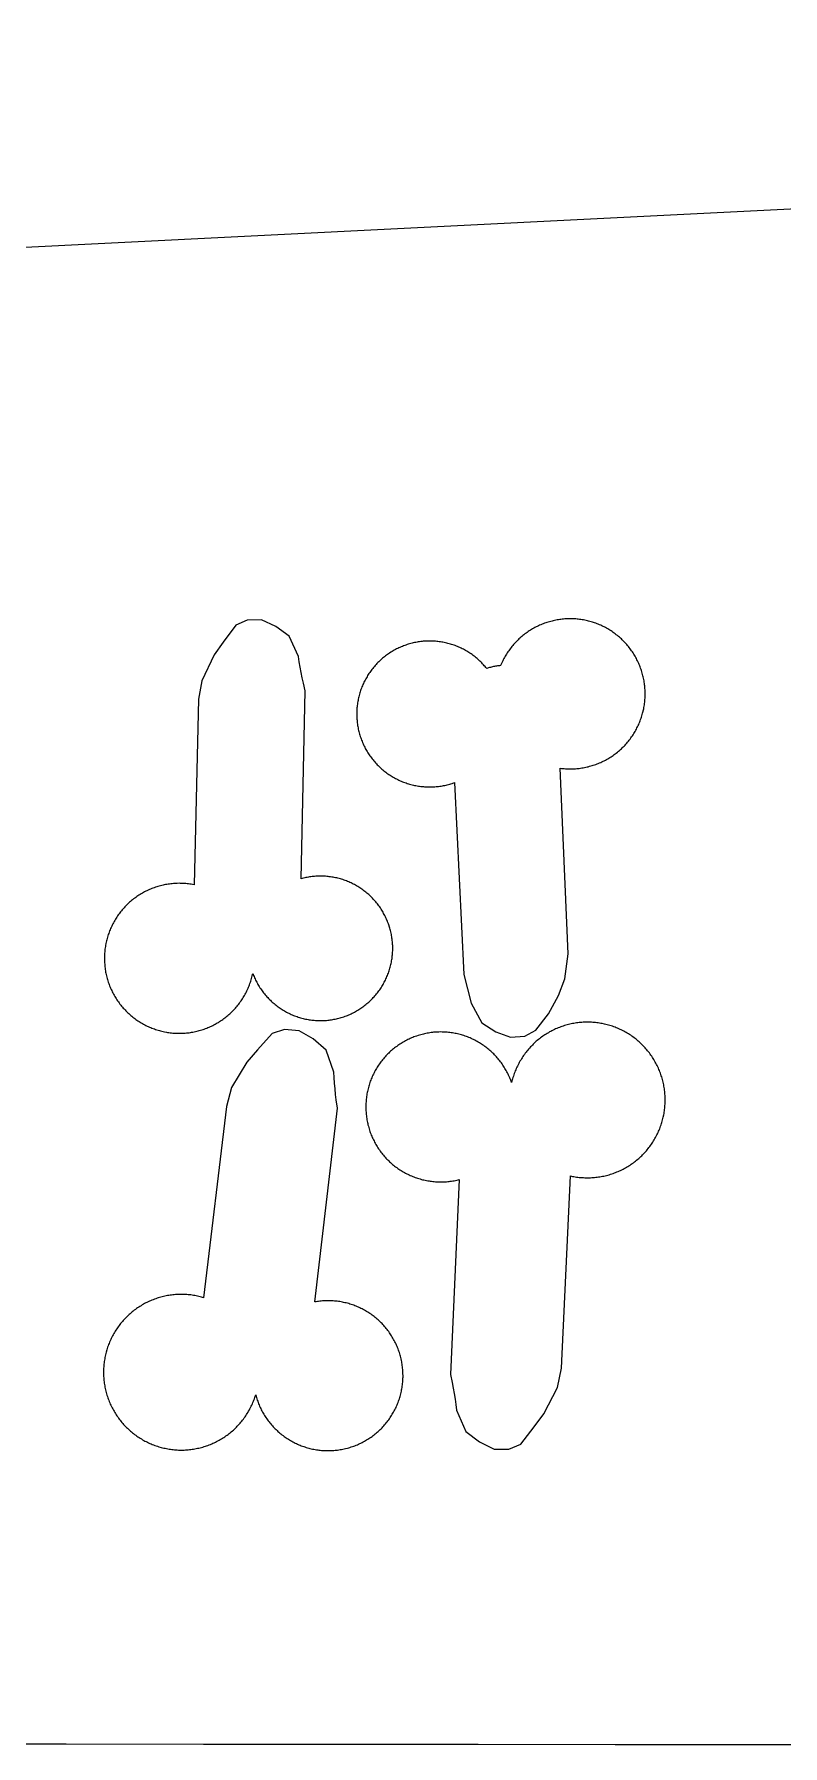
# Model space of a CAD drawing. Extents: x -246 to 246, y -104 to 199.
# Drawn here: x -65.99 to -53.17, y 159.01 to 188.32 of the extents above; entities that cross this region are included whole.
import ezdxf

# ---------------------------------------------------------------- set-up
doc = ezdxf.new("R2010")
doc.units = 0
doc.layers.add('Add_Red', color=1, linetype='Continuous')
doc.layers.add('Outline_Red', color=1, linetype='Continuous')

msp = doc.modelspace()

# ---------------------------------------------------------------- linework, layer by layer
at = {"layer": 'Add_Red'}
for points in [[(-63.475, 171.213), (-63.453, 171.213), (-63.43, 171.214), (-63.408, 171.216), (-63.386, 171.218), (-63.363, 171.22), (-63.341, 171.223), (-63.319, 171.226), (-63.297, 171.229), (-63.275, 171.233), (-63.253, 171.238), (-63.231, 171.242), (-63.209, 171.247), (-63.187, 171.253), (-63.166, 171.258), (-63.144, 171.265), (-63.123, 171.271), (-63.101, 171.278), (-63.08, 171.285), (-63.059, 171.293), (-63.038, 171.301), (-63.017, 171.309), (-62.997, 171.318), (-62.976, 171.327), (-62.956, 171.336), (-62.936, 171.346), (-62.916, 171.356), (-62.896, 171.367), (-62.876, 171.378), (-62.857, 171.389), (-62.838, 171.4), (-62.819, 171.412), (-62.8, 171.424), (-62.781, 171.437), (-62.763, 171.45), (-62.745, 171.463), (-62.727, 171.476), (-62.709, 171.49), (-62.692, 171.504), (-62.674, 171.519), (-62.657, 171.533), (-62.641, 171.548), (-62.624, 171.564), (-62.608, 171.579), (-62.592, 171.595), (-62.577, 171.611), (-62.561, 171.627), (-62.546, 171.644), (-62.532, 171.661), (-62.517, 171.678), (-62.503, 171.696), (-62.489, 171.713), (-62.476, 171.731), (-62.463, 171.749), (-62.45, 171.768), (-62.437, 171.786), (-62.425, 171.805), (-62.413, 171.824), (-62.401, 171.843), (-62.39, 171.862), (-62.379, 171.882), (-62.369, 171.902), (-62.358, 171.922), (-62.349, 171.942), (-62.339, 171.962), (-62.33, 171.983), (-62.321, 172.003), (-62.313, 172.024), (-62.305, 172.045), (-62.297, 172.066), (-62.29, 172.087), (-62.283, 172.108), (-62.276, 172.13), (-62.27, 172.151), (-62.264, 172.173), (-62.259, 172.195), (-62.254, 172.217), (-62.249, 172.239), (-62.235, 172.204), (-62.227, 172.184), (-62.219, 172.164), (-62.21, 172.144), (-62.2, 172.125), (-62.191, 172.106), (-62.181, 172.086), (-62.17, 172.067), (-62.16, 172.049), (-62.149, 172.03), (-62.138, 172.012), (-62.126, 171.993), (-62.114, 171.975), (-62.102, 171.958), (-62.089, 171.94), (-62.076, 171.923), (-62.063, 171.906), (-62.05, 171.889), (-62.036, 171.872), (-62.022, 171.856), (-62.008, 171.839), (-61.993, 171.824), (-61.978, 171.808), (-61.963, 171.793), (-61.948, 171.777), (-61.932, 171.763), (-61.916, 171.748), (-61.9, 171.734), (-61.884, 171.72), (-61.867, 171.706), (-61.85, 171.692), (-61.833, 171.679), (-61.816, 171.666), (-61.798, 171.654), (-61.78, 171.642), (-61.762, 171.63), (-61.744, 171.618), (-61.726, 171.607), (-61.707, 171.596), (-61.688, 171.585), (-61.669, 171.575), (-61.65, 171.565), (-61.631, 171.555), (-61.611, 171.546), (-61.592, 171.537), (-61.572, 171.529), (-61.552, 171.52), (-61.532, 171.512), (-61.512, 171.505), (-61.491, 171.498), (-61.471, 171.491), (-61.45, 171.484), (-61.429, 171.478), (-61.409, 171.472), (-61.388, 171.467), (-61.367, 171.462), (-61.346, 171.457), (-61.325, 171.453), (-61.303, 171.449), (-61.282, 171.445), (-61.261, 171.442), (-61.239, 171.439), (-61.218, 171.437), (-61.196, 171.435), (-61.175, 171.433), (-61.153, 171.432), (-61.132, 171.431), (-61.11, 171.43), (-61.088, 171.43), (-61.051, 171.431), (-61.029, 171.432), (-61.008, 171.433), (-60.986, 171.434), (-60.965, 171.436), (-60.943, 171.439), (-60.922, 171.441), (-60.901, 171.445), (-60.879, 171.448), (-60.858, 171.452), (-60.837, 171.456), (-60.816, 171.461), (-60.795, 171.466), (-60.774, 171.471), (-60.753, 171.477), (-60.732, 171.483), (-60.712, 171.489), (-60.691, 171.496), (-60.665, 171.505), (-60.645, 171.512), (-60.625, 171.52), (-60.605, 171.529), (-60.585, 171.537), (-60.566, 171.546), (-60.546, 171.555), (-60.527, 171.565), (-60.508, 171.575), (-60.489, 171.585), (-60.47, 171.596), (-60.451, 171.607), (-60.433, 171.618), (-60.415, 171.63), (-60.397, 171.642), (-60.379, 171.654), (-60.361, 171.666), (-60.344, 171.679), (-60.327, 171.692), (-60.31, 171.706), (-60.293, 171.72), (-60.277, 171.734), (-60.261, 171.748), (-60.245, 171.763), (-60.229, 171.777), (-60.214, 171.793), (-60.199, 171.808), (-60.184, 171.824), (-60.169, 171.839), (-60.155, 171.856), (-60.141, 171.872), (-60.127, 171.889), (-60.114, 171.906), (-60.1, 171.923), (-60.088, 171.94), (-60.075, 171.958), (-60.063, 171.975), (-60.051, 171.993), (-60.039, 172.012), (-60.028, 172.03), (-60.017, 172.049), (-60.007, 172.067), (-59.996, 172.086), (-59.986, 172.106), (-59.977, 172.125), (-59.967, 172.144), (-59.958, 172.164), (-59.95, 172.184), (-59.941, 172.204), (-59.934, 172.224), (-59.926, 172.244), (-59.919, 172.264), (-59.912, 172.285), (-59.905, 172.306), (-59.899, 172.326), (-59.894, 172.347), (-59.888, 172.368), (-59.883, 172.389), (-59.878, 172.41), (-59.874, 172.431), (-59.87, 172.452), (-59.867, 172.474), (-59.863, 172.495), (-59.861, 172.516), (-59.858, 172.538), (-59.856, 172.559), (-59.854, 172.581), (-59.853, 172.602), (-59.852, 172.624), (-59.852, 172.646), (-59.851, 172.667), (-59.852, 172.693), (-59.852, 172.715), (-59.853, 172.736), (-59.855, 172.758), (-59.856, 172.779), (-59.859, 172.801), (-59.861, 172.822), (-59.864, 172.844), (-59.867, 172.865), (-59.871, 172.886), (-59.875, 172.907), (-59.879, 172.929), (-59.884, 172.95), (-59.889, 172.971), (-59.895, 172.991), (-59.9, 173.012), (-59.907, 173.033), (-59.919, 173.07), (-59.926, 173.09), (-59.934, 173.111), (-59.941, 173.131), (-59.95, 173.151), (-59.958, 173.17), (-59.967, 173.19), (-59.977, 173.209), (-59.986, 173.229), (-59.996, 173.248), (-60.007, 173.267), (-60.017, 173.286), (-60.028, 173.304), (-60.039, 173.323), (-60.051, 173.341), (-60.063, 173.359), (-60.075, 173.377), (-60.088, 173.394), (-60.1, 173.412), (-60.114, 173.429), (-60.127, 173.446), (-60.141, 173.462), (-60.155, 173.479), (-60.169, 173.495), (-60.184, 173.511), (-60.199, 173.527), (-60.214, 173.542), (-60.229, 173.557), (-60.245, 173.572), (-60.261, 173.587), (-60.277, 173.601), (-60.293, 173.615), (-60.31, 173.629), (-60.327, 173.642), (-60.344, 173.655), (-60.361, 173.668), (-60.379, 173.681), (-60.397, 173.693), (-60.415, 173.705), (-60.433, 173.716), (-60.451, 173.728), (-60.47, 173.739), (-60.489, 173.749), (-60.508, 173.759), (-60.527, 173.769), (-60.546, 173.779), (-60.566, 173.788), (-60.585, 173.797), (-60.605, 173.806), (-60.625, 173.814), (-60.645, 173.822), (-60.665, 173.83), (-60.686, 173.837), (-60.706, 173.844), (-60.727, 173.85), (-60.747, 173.856), (-60.768, 173.862), (-60.789, 173.868), (-60.81, 173.873), (-60.831, 173.877), (-60.852, 173.882), (-60.874, 173.885), (-60.895, 173.889), (-60.916, 173.892), (-60.938, 173.895), (-60.959, 173.897), (-60.981, 173.9), (-61.002, 173.901), (-61.024, 173.903), (-61.045, 173.903), (-61.067, 173.904), (-61.088, 173.904), (-61.124, 173.904), (-61.146, 173.903), (-61.167, 173.902), (-61.189, 173.9), (-61.21, 173.898), (-61.232, 173.896), (-61.253, 173.893), (-61.275, 173.89), (-61.296, 173.887), (-61.317, 173.883), (-61.338, 173.879), (-61.36, 173.874), (-61.381, 173.869), (-61.401, 173.864), (-61.422, 173.858), (-61.35, 177.077), (-61.382, 177.212), (-61.402, 177.302), (-61.42, 177.392), (-61.437, 177.483), (-61.452, 177.574), (-61.465, 177.666), (-61.627, 178.015), (-61.855, 178.18), (-62.102, 178.292), (-62.345, 178.289), (-62.54, 178.202), (-62.755, 177.912), (-62.909, 177.692), (-63.121, 177.252), (-63.179, 176.934), (-63.255, 173.756), (-63.284, 173.761), (-63.306, 173.765), (-63.328, 173.768), (-63.35, 173.771), (-63.373, 173.774), (-63.395, 173.776), (-63.417, 173.778), (-63.44, 173.779), (-63.462, 173.78), (-63.485, 173.78), (-63.507, 173.781), (-63.543, 173.78), (-63.565, 173.779), (-63.588, 173.778), (-63.61, 173.777), (-63.632, 173.775), (-63.655, 173.772), (-63.677, 173.769), (-63.699, 173.766), (-63.721, 173.763), (-63.743, 173.759), (-63.765, 173.754), (-63.787, 173.75), (-63.809, 173.745), (-63.831, 173.739), (-63.852, 173.733), (-63.874, 173.727), (-63.895, 173.721), (-63.917, 173.714), (-63.938, 173.706), (-63.959, 173.699), (-63.98, 173.69), (-64.001, 173.682), (-64.021, 173.673), (-64.042, 173.664), (-64.062, 173.655), (-64.082, 173.645), (-64.102, 173.635), (-64.122, 173.624), (-64.141, 173.613), (-64.161, 173.602), (-64.18, 173.59), (-64.199, 173.578), (-64.218, 173.566), (-64.236, 173.554), (-64.255, 173.541), (-64.273, 173.527), (-64.291, 173.514), (-64.308, 173.5), (-64.326, 173.486), (-64.343, 173.472), (-64.36, 173.457), (-64.376, 173.442), (-64.393, 173.426), (-64.409, 173.411), (-64.425, 173.395), (-64.44, 173.379), (-64.455, 173.362), (-64.47, 173.346), (-64.485, 173.329), (-64.499, 173.312), (-64.513, 173.294), (-64.527, 173.276), (-64.541, 173.259), (-64.554, 173.24), (-64.567, 173.222), (-64.579, 173.203), (-64.591, 173.185), (-64.603, 173.166), (-64.615, 173.146), (-64.626, 173.127), (-64.637, 173.107), (-64.647, 173.087), (-64.657, 173.067), (-64.667, 173.047), (-64.677, 173.027), (-64.686, 173.006), (-64.694, 172.986), (-64.703, 172.965), (-64.711, 172.944), (-64.718, 172.923), (-64.726, 172.902), (-64.732, 172.88), (-64.739, 172.859), (-64.745, 172.837), (-64.751, 172.816), (-64.756, 172.794), (-64.761, 172.772), (-64.766, 172.75), (-64.772, 172.719), (-64.775, 172.697), (-64.779, 172.675), (-64.782, 172.653), (-64.784, 172.631), (-64.786, 172.608), (-64.788, 172.586), (-64.79, 172.564), (-64.79, 172.541), (-64.791, 172.519), (-64.791, 172.496), (-64.791, 172.463), (-64.79, 172.44), (-64.789, 172.418), (-64.787, 172.395), (-64.785, 172.373), (-64.783, 172.351), (-64.78, 172.329), (-64.777, 172.306), (-64.774, 172.284), (-64.77, 172.262), (-64.765, 172.24), (-64.761, 172.218), (-64.756, 172.196), (-64.75, 172.175), (-64.745, 172.153), (-64.738, 172.131), (-64.732, 172.11), (-64.725, 172.089), (-64.718, 172.068), (-64.71, 172.046), (-64.702, 172.026), (-64.693, 172.005), (-64.685, 171.984), (-64.676, 171.964), (-64.666, 171.943), (-64.656, 171.923), (-64.646, 171.903), (-64.636, 171.883), (-64.625, 171.864), (-64.613, 171.844), (-64.602, 171.825), (-64.59, 171.806), (-64.578, 171.787), (-64.565, 171.769), (-64.552, 171.75), (-64.539, 171.732), (-64.526, 171.714), (-64.512, 171.697), (-64.498, 171.679), (-64.483, 171.662), (-64.469, 171.645), (-64.454, 171.629), (-64.438, 171.612), (-64.423, 171.596), (-64.407, 171.58), (-64.391, 171.565), (-64.375, 171.549), (-64.358, 171.534), (-64.341, 171.52), (-64.324, 171.505), (-64.306, 171.491), (-64.289, 171.477), (-64.271, 171.464), (-64.253, 171.451), (-64.234, 171.438), (-64.216, 171.425), (-64.197, 171.413), (-64.178, 171.401), (-64.159, 171.39), (-64.139, 171.379), (-64.12, 171.368), (-64.1, 171.357), (-64.08, 171.347), (-64.06, 171.337), (-64.039, 171.328), (-64.019, 171.319), (-63.998, 171.31), (-63.978, 171.301), (-63.957, 171.293), (-63.936, 171.286), (-63.914, 171.278), (-63.893, 171.272), (-63.872, 171.265), (-63.85, 171.259), (-63.828, 171.253), (-63.807, 171.248), (-63.785, 171.243), (-63.763, 171.238), (-63.73, 171.232), (-63.708, 171.228), (-63.686, 171.225), (-63.664, 171.222), (-63.641, 171.219), (-63.619, 171.217), (-63.597, 171.215), (-63.574, 171.214), (-63.552, 171.213), (-63.529, 171.212), (-63.507, 171.212), (-63.475, 171.213)], [(-57.59, 171.164), (-57.401, 171.264), (-57.18, 171.544), (-57.013, 171.86), (-56.905, 172.148), (-56.846, 172.572), (-56.98, 175.752), (-56.958, 175.749), (-56.935, 175.747), (-56.913, 175.745), (-56.891, 175.743), (-56.868, 175.742), (-56.846, 175.741), (-56.811, 175.741), (-56.789, 175.741), (-56.766, 175.742), (-56.744, 175.743), (-56.722, 175.744), (-56.699, 175.746), (-56.677, 175.748), (-56.655, 175.75), (-56.632, 175.753), (-56.61, 175.757), (-56.588, 175.76), (-56.566, 175.764), (-56.544, 175.769), (-56.522, 175.774), (-56.5, 175.779), (-56.479, 175.785), (-56.457, 175.791), (-56.435, 175.797), (-56.414, 175.804), (-56.393, 175.811), (-56.372, 175.818), (-56.351, 175.826), (-56.33, 175.834), (-56.309, 175.843), (-56.288, 175.852), (-56.268, 175.861), (-56.248, 175.871), (-56.228, 175.881), (-56.208, 175.891), (-56.188, 175.902), (-56.168, 175.913), (-56.149, 175.924), (-56.13, 175.936), (-56.111, 175.948), (-56.092, 175.961), (-56.074, 175.973), (-56.056, 175.986), (-56.038, 176), (-56.02, 176.013), (-56.002, 176.027), (-55.985, 176.042), (-55.968, 176.056), (-55.951, 176.071), (-55.934, 176.086), (-55.918, 176.102), (-55.902, 176.117), (-55.886, 176.133), (-55.871, 176.15), (-55.856, 176.166), (-55.841, 176.183), (-55.826, 176.2), (-55.812, 176.217), (-55.798, 176.235), (-55.785, 176.253), (-55.771, 176.271), (-55.758, 176.289), (-55.745, 176.308), (-55.733, 176.326), (-55.721, 176.345), (-55.709, 176.364), (-55.698, 176.384), (-55.687, 176.403), (-55.676, 176.423), (-55.666, 176.443), (-55.656, 176.463), (-55.646, 176.483), (-55.637, 176.504), (-55.628, 176.524), (-55.619, 176.545), (-55.611, 176.566), (-55.603, 176.587), (-55.596, 176.608), (-55.589, 176.629), (-55.582, 176.651), (-55.575, 176.672), (-55.569, 176.694), (-55.564, 176.715), (-55.556, 176.75), (-55.551, 176.772), (-55.547, 176.794), (-55.543, 176.817), (-55.539, 176.839), (-55.536, 176.861), (-55.534, 176.883), (-55.531, 176.906), (-55.529, 176.928), (-55.528, 176.95), (-55.527, 176.973), (-55.526, 176.995), (-55.526, 177.026), (-55.526, 177.049), (-55.526, 177.071), (-55.527, 177.094), (-55.529, 177.116), (-55.531, 177.139), (-55.533, 177.161), (-55.535, 177.183), (-55.538, 177.205), (-55.541, 177.228), (-55.545, 177.25), (-55.549, 177.272), (-55.554, 177.294), (-55.559, 177.316), (-55.564, 177.337), (-55.569, 177.359), (-55.575, 177.381), (-55.582, 177.402), (-55.589, 177.424), (-55.596, 177.445), (-55.603, 177.466), (-55.611, 177.487), (-55.619, 177.508), (-55.628, 177.529), (-55.637, 177.549), (-55.646, 177.57), (-55.656, 177.59), (-55.666, 177.61), (-55.676, 177.63), (-55.687, 177.65), (-55.698, 177.669), (-55.709, 177.689), (-55.721, 177.708), (-55.733, 177.727), (-55.745, 177.745), (-55.758, 177.764), (-55.771, 177.782), (-55.785, 177.8), (-55.798, 177.818), (-55.812, 177.836), (-55.826, 177.853), (-55.841, 177.87), (-55.856, 177.887), (-55.871, 177.903), (-55.886, 177.92), (-55.902, 177.936), (-55.918, 177.951), (-55.934, 177.967), (-55.951, 177.982), (-55.968, 177.997), (-55.985, 178.011), (-56.002, 178.026), (-56.02, 178.04), (-56.038, 178.053), (-56.056, 178.067), (-56.074, 178.08), (-56.092, 178.092), (-56.111, 178.105), (-56.13, 178.117), (-56.149, 178.128), (-56.168, 178.14), (-56.188, 178.151), (-56.208, 178.162), (-56.228, 178.172), (-56.248, 178.182), (-56.268, 178.192), (-56.288, 178.201), (-56.309, 178.21), (-56.33, 178.218), (-56.351, 178.227), (-56.372, 178.235), (-56.393, 178.242), (-56.43, 178.254), (-56.451, 178.261), (-56.473, 178.267), (-56.495, 178.272), (-56.516, 178.278), (-56.538, 178.283), (-56.56, 178.287), (-56.582, 178.292), (-56.604, 178.295), (-56.627, 178.299), (-56.649, 178.302), (-56.671, 178.304), (-56.693, 178.307), (-56.716, 178.309), (-56.738, 178.31), (-56.761, 178.311), (-56.783, 178.312), (-56.811, 178.312), (-56.834, 178.312), (-56.856, 178.311), (-56.879, 178.31), (-56.901, 178.309), (-56.923, 178.307), (-56.946, 178.305), (-56.968, 178.302), (-56.99, 178.3), (-57.012, 178.296), (-57.035, 178.293), (-57.057, 178.288), (-57.079, 178.284), (-57.1, 178.279), (-57.122, 178.274), (-57.144, 178.268), (-57.166, 178.262), (-57.187, 178.256), (-57.209, 178.249), (-57.23, 178.242), (-57.251, 178.235), (-57.272, 178.227), (-57.293, 178.218), (-57.314, 178.21), (-57.334, 178.201), (-57.355, 178.192), (-57.375, 178.182), (-57.395, 178.172), (-57.415, 178.162), (-57.435, 178.151), (-57.454, 178.14), (-57.473, 178.128), (-57.493, 178.117), (-57.511, 178.105), (-57.53, 178.092), (-57.549, 178.08), (-57.567, 178.067), (-57.585, 178.053), (-57.603, 178.04), (-57.62, 178.026), (-57.638, 178.011), (-57.655, 177.997), (-57.672, 177.982), (-57.688, 177.967), (-57.704, 177.951), (-57.72, 177.936), (-57.736, 177.92), (-57.752, 177.903), (-57.767, 177.887), (-57.782, 177.87), (-57.796, 177.853), (-57.81, 177.836), (-57.824, 177.818), (-57.838, 177.8), (-57.851, 177.782), (-57.864, 177.764), (-57.877, 177.745), (-57.889, 177.727), (-57.902, 177.708), (-57.913, 177.689), (-57.925, 177.669), (-57.936, 177.65), (-57.946, 177.63), (-57.957, 177.61), (-57.967, 177.59), (-57.976, 177.57), (-57.986, 177.549), (-58.002, 177.511), (-58.02, 177.509), (-58.037, 177.507), (-58.054, 177.504), (-58.072, 177.502), (-58.089, 177.499), (-58.106, 177.495), (-58.123, 177.492), (-58.14, 177.488), (-58.157, 177.484), (-58.174, 177.479), (-58.191, 177.475), (-58.208, 177.47), (-58.24, 177.459), (-58.254, 177.476), (-58.268, 177.493), (-58.282, 177.509), (-58.297, 177.525), (-58.311, 177.541), (-58.327, 177.557), (-58.342, 177.572), (-58.358, 177.587), (-58.374, 177.602), (-58.39, 177.617), (-58.406, 177.631), (-58.423, 177.645), (-58.44, 177.659), (-58.457, 177.672), (-58.474, 177.686), (-58.492, 177.698), (-58.51, 177.711), (-58.528, 177.723), (-58.546, 177.735), (-58.565, 177.747), (-58.584, 177.758), (-58.602, 177.769), (-58.621, 177.779), (-58.641, 177.79), (-58.66, 177.8), (-58.68, 177.809), (-58.699, 177.818), (-58.719, 177.827), (-58.739, 177.836), (-58.76, 177.844), (-58.78, 177.852), (-58.801, 177.859), (-58.821, 177.866), (-58.842, 177.873), (-58.863, 177.879), (-58.884, 177.885), (-58.905, 177.891), (-58.926, 177.896), (-58.947, 177.901), (-58.968, 177.906), (-58.99, 177.91), (-59.011, 177.914), (-59.033, 177.917), (-59.054, 177.92), (-59.076, 177.923), (-59.098, 177.925), (-59.12, 177.927), (-59.141, 177.929), (-59.163, 177.93), (-59.185, 177.931), (-59.218, 177.931), (-59.24, 177.931), (-59.262, 177.93), (-59.284, 177.929), (-59.306, 177.928), (-59.327, 177.926), (-59.349, 177.924), (-59.371, 177.922), (-59.392, 177.919), (-59.414, 177.916), (-59.435, 177.912), (-59.457, 177.908), (-59.478, 177.904), (-59.499, 177.899), (-59.521, 177.894), (-59.542, 177.889), (-59.563, 177.883), (-59.584, 177.877), (-59.604, 177.87), (-59.625, 177.863), (-59.646, 177.856), (-59.666, 177.848), (-59.686, 177.84), (-59.707, 177.832), (-59.727, 177.823), (-59.746, 177.814), (-59.766, 177.805), (-59.786, 177.795), (-59.805, 177.785), (-59.824, 177.774), (-59.843, 177.764), (-59.862, 177.753), (-59.886, 177.738), (-59.904, 177.726), (-59.922, 177.714), (-59.94, 177.702), (-59.958, 177.689), (-59.975, 177.676), (-59.992, 177.663), (-60.009, 177.649), (-60.026, 177.635), (-60.043, 177.621), (-60.059, 177.606), (-60.075, 177.591), (-60.091, 177.576), (-60.106, 177.561), (-60.121, 177.545), (-60.136, 177.529), (-60.151, 177.513), (-60.165, 177.497), (-60.179, 177.48), (-60.193, 177.463), (-60.207, 177.446), (-60.22, 177.429), (-60.233, 177.411), (-60.245, 177.393), (-60.258, 177.375), (-60.27, 177.357), (-60.281, 177.339), (-60.292, 177.32), (-60.303, 177.301), (-60.314, 177.282), (-60.324, 177.263), (-60.334, 177.244), (-60.344, 177.224), (-60.353, 177.204), (-60.362, 177.184), (-60.371, 177.164), (-60.379, 177.144), (-60.387, 177.124), (-60.395, 177.103), (-60.402, 177.083), (-60.409, 177.062), (-60.415, 177.041), (-60.421, 177.02), (-60.427, 176.999), (-60.432, 176.978), (-60.437, 176.957), (-60.442, 176.936), (-60.446, 176.914), (-60.45, 176.893), (-60.453, 176.871), (-60.457, 176.85), (-60.459, 176.828), (-60.462, 176.806), (-60.464, 176.785), (-60.465, 176.763), (-60.466, 176.741), (-60.467, 176.719), (-60.468, 176.682), (-60.468, 176.66), (-60.467, 176.638), (-60.466, 176.616), (-60.465, 176.595), (-60.463, 176.573), (-60.461, 176.551), (-60.459, 176.529), (-60.456, 176.508), (-60.452, 176.486), (-60.449, 176.465), (-60.445, 176.443), (-60.441, 176.422), (-60.436, 176.401), (-60.431, 176.379), (-60.425, 176.358), (-60.419, 176.337), (-60.413, 176.316), (-60.407, 176.296), (-60.4, 176.275), (-60.393, 176.254), (-60.385, 176.234), (-60.377, 176.214), (-60.369, 176.193), (-60.36, 176.173), (-60.351, 176.154), (-60.341, 176.132), (-60.331, 176.113), (-60.321, 176.093), (-60.31, 176.074), (-60.3, 176.055), (-60.288, 176.037), (-60.277, 176.018), (-60.265, 176), (-60.253, 175.981), (-60.241, 175.963), (-60.228, 175.946), (-60.215, 175.928), (-60.202, 175.911), (-60.188, 175.894), (-60.174, 175.877), (-60.16, 175.861), (-60.146, 175.844), (-60.131, 175.828), (-60.116, 175.812), (-60.101, 175.797), (-60.085, 175.782), (-60.069, 175.767), (-60.053, 175.752), (-60.037, 175.737), (-60.02, 175.723), (-60.003, 175.709), (-59.986, 175.696), (-59.969, 175.683), (-59.951, 175.67), (-59.934, 175.657), (-59.916, 175.645), (-59.897, 175.633), (-59.879, 175.621), (-59.86, 175.61), (-59.842, 175.599), (-59.823, 175.588), (-59.803, 175.578), (-59.784, 175.568), (-59.764, 175.558), (-59.745, 175.548), (-59.725, 175.539), (-59.705, 175.531), (-59.685, 175.522), (-59.664, 175.515), (-59.644, 175.507), (-59.623, 175.5), (-59.603, 175.493), (-59.582, 175.486), (-59.561, 175.48), (-59.54, 175.474), (-59.519, 175.469), (-59.498, 175.464), (-59.476, 175.459), (-59.455, 175.455), (-59.434, 175.451), (-59.412, 175.447), (-59.39, 175.444), (-59.369, 175.441), (-59.347, 175.439), (-59.325, 175.437), (-59.304, 175.435), (-59.282, 175.434), (-59.26, 175.433), (-59.218, 175.432), (-59.197, 175.432), (-59.175, 175.433), (-59.153, 175.434), (-59.131, 175.435), (-59.109, 175.437), (-59.088, 175.439), (-59.066, 175.442), (-59.044, 175.444), (-59.023, 175.448), (-59.001, 175.451), (-58.98, 175.455), (-58.959, 175.459), (-58.937, 175.464), (-58.916, 175.469), (-58.895, 175.475), (-58.874, 175.481), (-58.853, 175.487), (-58.832, 175.493), (-58.793, 175.507), (-58.793, 175.507), (-58.63, 172.217), (-58.51, 171.728), (-58.326, 171.39), (-58.087, 171.24), (-57.833, 171.145), (-57.59, 171.164)], [(-60.929, 164.064), (-60.906, 164.065), (-60.884, 164.066), (-60.862, 164.068), (-60.839, 164.07), (-60.817, 164.072), (-60.795, 164.075), (-60.773, 164.078), (-60.751, 164.081), (-60.728, 164.085), (-60.706, 164.089), (-60.685, 164.094), (-60.663, 164.099), (-60.627, 164.108), (-60.605, 164.114), (-60.584, 164.12), (-60.562, 164.127), (-60.541, 164.134), (-60.52, 164.141), (-60.499, 164.149), (-60.478, 164.158), (-60.457, 164.166), (-60.437, 164.175), (-60.416, 164.184), (-60.396, 164.194), (-60.376, 164.204), (-60.356, 164.214), (-60.336, 164.225), (-60.317, 164.236), (-60.298, 164.247), (-60.279, 164.259), (-60.26, 164.271), (-60.241, 164.284), (-60.223, 164.296), (-60.204, 164.309), (-60.186, 164.323), (-60.169, 164.336), (-60.151, 164.35), (-60.134, 164.364), (-60.117, 164.379), (-60.1, 164.394), (-60.083, 164.409), (-60.067, 164.424), (-60.051, 164.44), (-60.035, 164.456), (-60.02, 164.472), (-60.005, 164.489), (-59.99, 164.506), (-59.975, 164.523), (-59.961, 164.54), (-59.947, 164.557), (-59.934, 164.575), (-59.92, 164.593), (-59.907, 164.611), (-59.895, 164.63), (-59.882, 164.649), (-59.87, 164.667), (-59.859, 164.687), (-59.847, 164.706), (-59.836, 164.725), (-59.825, 164.745), (-59.815, 164.765), (-59.805, 164.785), (-59.795, 164.805), (-59.786, 164.826), (-59.777, 164.846), (-59.769, 164.867), (-59.76, 164.888), (-59.753, 164.909), (-59.745, 164.93), (-59.738, 164.951), (-59.731, 164.972), (-59.725, 164.994), (-59.719, 165.015), (-59.713, 165.037), (-59.708, 165.059), (-59.703, 165.081), (-59.699, 165.103), (-59.695, 165.125), (-59.691, 165.147), (-59.688, 165.169), (-59.685, 165.191), (-59.682, 165.214), (-59.68, 165.236), (-59.678, 165.258), (-59.677, 165.281), (-59.676, 165.303), (-59.675, 165.325), (-59.675, 165.348), (-59.676, 165.388), (-59.677, 165.41), (-59.678, 165.433), (-59.68, 165.455), (-59.682, 165.477), (-59.684, 165.5), (-59.687, 165.522), (-59.69, 165.544), (-59.694, 165.566), (-59.698, 165.588), (-59.702, 165.61), (-59.708, 165.636), (-59.713, 165.658), (-59.719, 165.68), (-59.725, 165.702), (-59.731, 165.723), (-59.738, 165.744), (-59.745, 165.766), (-59.753, 165.787), (-59.76, 165.808), (-59.769, 165.829), (-59.777, 165.849), (-59.786, 165.87), (-59.795, 165.89), (-59.805, 165.91), (-59.815, 165.93), (-59.825, 165.95), (-59.836, 165.97), (-59.847, 165.99), (-59.859, 166.009), (-59.87, 166.028), (-59.882, 166.047), (-59.895, 166.066), (-59.907, 166.084), (-59.92, 166.102), (-59.934, 166.12), (-59.947, 166.138), (-59.961, 166.156), (-59.975, 166.173), (-59.99, 166.19), (-60.005, 166.207), (-60.02, 166.223), (-60.035, 166.239), (-60.051, 166.255), (-60.067, 166.271), (-60.083, 166.287), (-60.1, 166.302), (-60.117, 166.316), (-60.134, 166.331), (-60.151, 166.345), (-60.169, 166.359), (-60.186, 166.373), (-60.204, 166.386), (-60.223, 166.399), (-60.241, 166.412), (-60.26, 166.424), (-60.279, 166.436), (-60.298, 166.448), (-60.317, 166.459), (-60.336, 166.47), (-60.356, 166.481), (-60.376, 166.491), (-60.396, 166.501), (-60.416, 166.511), (-60.437, 166.52), (-60.457, 166.529), (-60.478, 166.538), (-60.499, 166.546), (-60.52, 166.554), (-60.541, 166.561), (-60.562, 166.569), (-60.584, 166.575), (-60.605, 166.582), (-60.627, 166.588), (-60.648, 166.593), (-60.67, 166.598), (-60.692, 166.603), (-60.714, 166.608), (-60.736, 166.612), (-60.758, 166.616), (-60.78, 166.619), (-60.802, 166.622), (-60.825, 166.624), (-60.847, 166.626), (-60.869, 166.628), (-60.892, 166.63), (-60.914, 166.631), (-60.936, 166.631), (-60.959, 166.631), (-60.987, 166.631), (-61.009, 166.63), (-61.032, 166.629), (-61.054, 166.628), (-61.077, 166.626), (-61.099, 166.624), (-61.121, 166.621), (-61.143, 166.618), (-61.165, 166.615), (-61.188, 166.611), (-60.798, 169.929), (-60.819, 170.071), (-60.83, 170.166), (-60.84, 170.262), (-60.848, 170.357), (-60.855, 170.453), (-60.86, 170.548), (-60.993, 170.925), (-61.213, 171.118), (-61.457, 171.257), (-61.708, 171.278), (-61.918, 171.207), (-62.169, 170.929), (-62.349, 170.716), (-62.611, 170.282), (-62.702, 169.959), (-63.091, 166.684), (-63.129, 166.694), (-63.152, 166.7), (-63.174, 166.706), (-63.197, 166.711), (-63.22, 166.715), (-63.243, 166.72), (-63.266, 166.723), (-63.289, 166.727), (-63.312, 166.73), (-63.335, 166.733), (-63.358, 166.735), (-63.381, 166.737), (-63.404, 166.738), (-63.428, 166.739), (-63.451, 166.74), (-63.474, 166.74), (-63.502, 166.74), (-63.525, 166.739), (-63.548, 166.738), (-63.572, 166.736), (-63.595, 166.734), (-63.618, 166.732), (-63.641, 166.729), (-63.664, 166.726), (-63.687, 166.723), (-63.71, 166.719), (-63.733, 166.715), (-63.756, 166.71), (-63.778, 166.705), (-63.801, 166.699), (-63.824, 166.693), (-63.846, 166.687), (-63.868, 166.68), (-63.89, 166.673), (-63.912, 166.666), (-63.934, 166.658), (-63.956, 166.65), (-63.978, 166.641), (-63.999, 166.632), (-64.02, 166.623), (-64.042, 166.613), (-64.062, 166.603), (-64.083, 166.593), (-64.104, 166.582), (-64.124, 166.571), (-64.144, 166.559), (-64.164, 166.547), (-64.184, 166.535), (-64.204, 166.522), (-64.223, 166.509), (-64.242, 166.496), (-64.261, 166.483), (-64.28, 166.469), (-64.298, 166.454), (-64.316, 166.44), (-64.334, 166.425), (-64.352, 166.41), (-64.369, 166.394), (-64.386, 166.379), (-64.403, 166.363), (-64.42, 166.346), (-64.436, 166.33), (-64.452, 166.313), (-64.468, 166.295), (-64.483, 166.278), (-64.498, 166.26), (-64.513, 166.242), (-64.527, 166.224), (-64.541, 166.206), (-64.555, 166.187), (-64.568, 166.168), (-64.581, 166.149), (-64.594, 166.129), (-64.607, 166.109), (-64.619, 166.09), (-64.631, 166.07), (-64.642, 166.049), (-64.653, 166.029), (-64.664, 166.008), (-64.674, 165.987), (-64.684, 165.966), (-64.693, 165.945), (-64.703, 165.924), (-64.711, 165.902), (-64.72, 165.88), (-64.728, 165.859), (-64.736, 165.837), (-64.743, 165.815), (-64.75, 165.792), (-64.761, 165.752), (-64.767, 165.73), (-64.773, 165.707), (-64.778, 165.684), (-64.782, 165.662), (-64.786, 165.639), (-64.79, 165.616), (-64.794, 165.593), (-64.797, 165.57), (-64.799, 165.547), (-64.802, 165.523), (-64.803, 165.5), (-64.805, 165.477), (-64.806, 165.454), (-64.807, 165.431), (-64.807, 165.407), (-64.806, 165.381), (-64.806, 165.358), (-64.805, 165.335), (-64.803, 165.312), (-64.801, 165.289), (-64.799, 165.265), (-64.796, 165.242), (-64.793, 165.219), (-64.79, 165.196), (-64.786, 165.173), (-64.782, 165.15), (-64.777, 165.128), (-64.772, 165.105), (-64.766, 165.082), (-64.761, 165.06), (-64.754, 165.037), (-64.748, 165.015), (-64.741, 164.993), (-64.733, 164.971), (-64.725, 164.949), (-64.717, 164.927), (-64.709, 164.906), (-64.7, 164.884), (-64.69, 164.863), (-64.681, 164.842), (-64.671, 164.821), (-64.66, 164.8), (-64.649, 164.779), (-64.638, 164.759), (-64.627, 164.739), (-64.615, 164.719), (-64.603, 164.699), (-64.59, 164.679), (-64.577, 164.66), (-64.564, 164.641), (-64.551, 164.622), (-64.537, 164.603), (-64.523, 164.585), (-64.508, 164.567), (-64.493, 164.549), (-64.478, 164.531), (-64.463, 164.514), (-64.447, 164.497), (-64.431, 164.48), (-64.415, 164.463), (-64.398, 164.447), (-64.381, 164.431), (-64.364, 164.415), (-64.346, 164.4), (-64.329, 164.385), (-64.311, 164.37), (-64.292, 164.356), (-64.274, 164.341), (-64.255, 164.328), (-64.236, 164.314), (-64.217, 164.301), (-64.198, 164.288), (-64.178, 164.276), (-64.158, 164.264), (-64.138, 164.252), (-64.118, 164.24), (-64.097, 164.229), (-64.077, 164.219), (-64.056, 164.208), (-64.035, 164.198), (-64.014, 164.189), (-63.992, 164.18), (-63.971, 164.171), (-63.949, 164.162), (-63.927, 164.154), (-63.905, 164.146), (-63.883, 164.139), (-63.861, 164.132), (-63.819, 164.12), (-63.796, 164.114), (-63.774, 164.109), (-63.751, 164.104), (-63.728, 164.099), (-63.705, 164.095), (-63.683, 164.091), (-63.66, 164.088), (-63.636, 164.085), (-63.613, 164.082), (-63.59, 164.08), (-63.567, 164.078), (-63.544, 164.076), (-63.521, 164.075), (-63.497, 164.075), (-63.474, 164.075), (-63.45, 164.075), (-63.427, 164.075), (-63.404, 164.076), (-63.381, 164.078), (-63.357, 164.08), (-63.334, 164.082), (-63.311, 164.085), (-63.288, 164.088), (-63.265, 164.091), (-63.242, 164.095), (-63.219, 164.099), (-63.196, 164.104), (-63.174, 164.109), (-63.151, 164.114), (-63.129, 164.12), (-63.106, 164.126), (-63.084, 164.133), (-63.062, 164.14), (-63.04, 164.147), (-63.018, 164.155), (-62.996, 164.163), (-62.974, 164.172), (-62.953, 164.181), (-62.932, 164.19), (-62.91, 164.2), (-62.889, 164.21), (-62.869, 164.22), (-62.848, 164.231), (-62.828, 164.242), (-62.807, 164.253), (-62.787, 164.265), (-62.767, 164.277), (-62.748, 164.29), (-62.728, 164.303), (-62.709, 164.316), (-62.69, 164.329), (-62.672, 164.343), (-62.653, 164.357), (-62.635, 164.372), (-62.617, 164.387), (-62.599, 164.402), (-62.582, 164.417), (-62.565, 164.433), (-62.548, 164.449), (-62.531, 164.465), (-62.515, 164.482), (-62.499, 164.499), (-62.483, 164.516), (-62.468, 164.533), (-62.453, 164.551), (-62.438, 164.569), (-62.424, 164.587), (-62.409, 164.606), (-62.396, 164.624), (-62.382, 164.643), (-62.369, 164.662), (-62.356, 164.682), (-62.344, 164.702), (-62.331, 164.721), (-62.32, 164.741), (-62.308, 164.762), (-62.297, 164.782), (-62.286, 164.803), (-62.276, 164.824), (-62.266, 164.845), (-62.256, 164.866), (-62.247, 164.887), (-62.238, 164.909), (-62.23, 164.93), (-62.222, 164.952), (-62.214, 164.974), (-62.206, 164.996), (-62.199, 165.018), (-62.193, 164.994), (-62.186, 164.972), (-62.18, 164.951), (-62.173, 164.93), (-62.165, 164.909), (-62.157, 164.888), (-62.149, 164.867), (-62.14, 164.846), (-62.132, 164.826), (-62.122, 164.805), (-62.113, 164.785), (-62.103, 164.765), (-62.092, 164.745), (-62.082, 164.725), (-62.071, 164.706), (-62.059, 164.687), (-62.047, 164.667), (-62.035, 164.649), (-62.023, 164.63), (-62.01, 164.611), (-61.997, 164.593), (-61.984, 164.575), (-61.97, 164.557), (-61.956, 164.54), (-61.942, 164.523), (-61.928, 164.506), (-61.913, 164.489), (-61.898, 164.472), (-61.882, 164.456), (-61.867, 164.44), (-61.851, 164.424), (-61.834, 164.409), (-61.818, 164.394), (-61.801, 164.379), (-61.784, 164.364), (-61.767, 164.35), (-61.749, 164.336), (-61.731, 164.323), (-61.713, 164.309), (-61.695, 164.296), (-61.677, 164.284), (-61.658, 164.271), (-61.639, 164.259), (-61.62, 164.247), (-61.601, 164.236), (-61.581, 164.225), (-61.561, 164.214), (-61.542, 164.204), (-61.522, 164.194), (-61.501, 164.184), (-61.481, 164.175), (-61.46, 164.166), (-61.44, 164.158), (-61.419, 164.149), (-61.398, 164.141), (-61.377, 164.134), (-61.356, 164.127), (-61.334, 164.12), (-61.313, 164.114), (-61.291, 164.108), (-61.269, 164.102), (-61.248, 164.097), (-61.226, 164.092), (-61.204, 164.088), (-61.182, 164.084), (-61.16, 164.08), (-61.137, 164.077), (-61.115, 164.074), (-61.093, 164.071), (-61.071, 164.069), (-61.048, 164.067), (-61.026, 164.066), (-61.004, 164.065), (-60.981, 164.064), (-60.959, 164.064), (-60.929, 164.064)], [(-57.655, 164.175), (-57.425, 164.47), (-57.26, 164.695), (-57.03, 165.146), (-56.962, 165.475), (-56.807, 168.77), (-56.77, 168.762), (-56.747, 168.758), (-56.724, 168.754), (-56.701, 168.751), (-56.678, 168.748), (-56.655, 168.745), (-56.632, 168.743), (-56.608, 168.741), (-56.585, 168.74), (-56.562, 168.739), (-56.539, 168.738), (-56.515, 168.738), (-56.486, 168.738), (-56.462, 168.739), (-56.439, 168.74), (-56.416, 168.741), (-56.393, 168.743), (-56.37, 168.746), (-56.347, 168.748), (-56.324, 168.752), (-56.301, 168.755), (-56.278, 168.759), (-56.255, 168.763), (-56.232, 168.768), (-56.209, 168.773), (-56.187, 168.779), (-56.164, 168.785), (-56.142, 168.791), (-56.12, 168.798), (-56.097, 168.805), (-56.075, 168.812), (-56.054, 168.82), (-56.032, 168.829), (-56.01, 168.837), (-55.989, 168.846), (-55.967, 168.856), (-55.946, 168.865), (-55.925, 168.875), (-55.905, 168.886), (-55.884, 168.897), (-55.864, 168.908), (-55.843, 168.92), (-55.824, 168.931), (-55.804, 168.944), (-55.784, 168.956), (-55.765, 168.969), (-55.746, 168.983), (-55.727, 168.996), (-55.708, 169.01), (-55.69, 169.024), (-55.672, 169.039), (-55.654, 169.054), (-55.636, 169.069), (-55.619, 169.084), (-55.602, 169.1), (-55.585, 169.116), (-55.569, 169.133), (-55.552, 169.149), (-55.536, 169.166), (-55.521, 169.184), (-55.505, 169.201), (-55.49, 169.219), (-55.476, 169.237), (-55.461, 169.255), (-55.447, 169.274), (-55.434, 169.292), (-55.42, 169.311), (-55.407, 169.331), (-55.394, 169.35), (-55.382, 169.37), (-55.37, 169.39), (-55.358, 169.41), (-55.347, 169.43), (-55.336, 169.451), (-55.325, 169.471), (-55.315, 169.492), (-55.305, 169.513), (-55.295, 169.534), (-55.286, 169.556), (-55.277, 169.577), (-55.269, 169.599), (-55.261, 169.621), (-55.253, 169.643), (-55.246, 169.665), (-55.239, 169.687), (-55.233, 169.709), (-55.227, 169.732), (-55.221, 169.754), (-55.216, 169.777), (-55.207, 169.816), (-55.203, 169.839), (-55.199, 169.862), (-55.196, 169.885), (-55.193, 169.908), (-55.19, 169.931), (-55.188, 169.954), (-55.186, 169.977), (-55.185, 170.001), (-55.184, 170.024), (-55.183, 170.047), (-55.183, 170.07), (-55.183, 170.098), (-55.184, 170.121), (-55.185, 170.145), (-55.186, 170.168), (-55.188, 170.191), (-55.191, 170.214), (-55.193, 170.237), (-55.196, 170.26), (-55.2, 170.283), (-55.204, 170.306), (-55.208, 170.329), (-55.213, 170.352), (-55.218, 170.374), (-55.223, 170.397), (-55.229, 170.42), (-55.236, 170.442), (-55.242, 170.464), (-55.249, 170.486), (-55.257, 170.508), (-55.265, 170.53), (-55.273, 170.552), (-55.282, 170.574), (-55.29, 170.595), (-55.3, 170.616), (-55.31, 170.638), (-55.32, 170.659), (-55.33, 170.679), (-55.341, 170.7), (-55.352, 170.72), (-55.364, 170.741), (-55.375, 170.761), (-55.388, 170.78), (-55.4, 170.8), (-55.413, 170.819), (-55.426, 170.838), (-55.44, 170.857), (-55.454, 170.876), (-55.468, 170.894), (-55.483, 170.912), (-55.497, 170.93), (-55.513, 170.948), (-55.528, 170.965), (-55.544, 170.982), (-55.56, 170.999), (-55.576, 171.016), (-55.593, 171.032), (-55.61, 171.048), (-55.627, 171.064), (-55.645, 171.079), (-55.662, 171.094), (-55.68, 171.109), (-55.698, 171.123), (-55.717, 171.137), (-55.736, 171.151), (-55.755, 171.165), (-55.774, 171.178), (-55.793, 171.19), (-55.813, 171.203), (-55.833, 171.215), (-55.853, 171.227), (-55.873, 171.238), (-55.894, 171.249), (-55.914, 171.26), (-55.935, 171.27), (-55.956, 171.28), (-55.977, 171.29), (-55.999, 171.299), (-56.02, 171.308), (-56.042, 171.316), (-56.064, 171.324), (-56.086, 171.332), (-56.108, 171.339), (-56.13, 171.346), (-56.152, 171.353), (-56.175, 171.359), (-56.197, 171.364), (-56.22, 171.37), (-56.261, 171.379), (-56.284, 171.383), (-56.307, 171.387), (-56.33, 171.39), (-56.353, 171.393), (-56.376, 171.396), (-56.399, 171.398), (-56.423, 171.4), (-56.446, 171.401), (-56.469, 171.402), (-56.492, 171.403), (-56.515, 171.403), (-56.541, 171.403), (-56.564, 171.402), (-56.588, 171.401), (-56.611, 171.4), (-56.634, 171.398), (-56.657, 171.395), (-56.68, 171.393), (-56.703, 171.39), (-56.726, 171.386), (-56.749, 171.382), (-56.772, 171.378), (-56.795, 171.373), (-56.818, 171.368), (-56.84, 171.363), (-56.863, 171.357), (-56.885, 171.351), (-56.907, 171.344), (-56.929, 171.337), (-56.952, 171.33), (-56.973, 171.322), (-56.995, 171.314), (-57.017, 171.305), (-57.038, 171.296), (-57.06, 171.287), (-57.081, 171.277), (-57.102, 171.267), (-57.123, 171.257), (-57.143, 171.246), (-57.164, 171.235), (-57.184, 171.223), (-57.204, 171.211), (-57.224, 171.199), (-57.243, 171.187), (-57.263, 171.174), (-57.282, 171.161), (-57.301, 171.147), (-57.319, 171.133), (-57.338, 171.119), (-57.356, 171.105), (-57.374, 171.09), (-57.392, 171.075), (-57.409, 171.059), (-57.426, 171.043), (-57.443, 171.027), (-57.459, 171.011), (-57.476, 170.994), (-57.492, 170.978), (-57.507, 170.96), (-57.523, 170.943), (-57.538, 170.925), (-57.553, 170.907), (-57.567, 170.889), (-57.581, 170.871), (-57.595, 170.852), (-57.608, 170.833), (-57.622, 170.814), (-57.634, 170.794), (-57.647, 170.775), (-57.659, 170.755), (-57.671, 170.735), (-57.682, 170.714), (-57.693, 170.694), (-57.704, 170.673), (-57.714, 170.652), (-57.724, 170.631), (-57.734, 170.61), (-57.743, 170.589), (-57.752, 170.567), (-57.76, 170.546), (-57.769, 170.524), (-57.776, 170.502), (-57.784, 170.48), (-57.791, 170.458), (-57.797, 170.435), (-57.803, 170.413), (-57.809, 170.391), (-57.814, 170.368), (-57.822, 170.39), (-57.83, 170.411), (-57.838, 170.432), (-57.847, 170.452), (-57.856, 170.473), (-57.865, 170.493), (-57.875, 170.514), (-57.885, 170.534), (-57.895, 170.554), (-57.906, 170.573), (-57.917, 170.593), (-57.928, 170.612), (-57.94, 170.631), (-57.952, 170.65), (-57.964, 170.669), (-57.977, 170.687), (-57.99, 170.705), (-58.003, 170.723), (-58.017, 170.741), (-58.031, 170.759), (-58.045, 170.776), (-58.06, 170.793), (-58.075, 170.81), (-58.09, 170.826), (-58.105, 170.843), (-58.121, 170.859), (-58.137, 170.874), (-58.153, 170.89), (-58.17, 170.905), (-58.186, 170.92), (-58.203, 170.934), (-58.221, 170.948), (-58.238, 170.962), (-58.256, 170.976), (-58.274, 170.989), (-58.292, 171.002), (-58.311, 171.015), (-58.329, 171.027), (-58.348, 171.04), (-58.367, 171.051), (-58.387, 171.063), (-58.406, 171.074), (-58.426, 171.084), (-58.446, 171.095), (-58.466, 171.105), (-58.486, 171.114), (-58.506, 171.124), (-58.527, 171.133), (-58.548, 171.141), (-58.569, 171.149), (-58.59, 171.157), (-58.611, 171.165), (-58.632, 171.172), (-58.653, 171.178), (-58.675, 171.185), (-58.696, 171.191), (-58.718, 171.196), (-58.74, 171.202), (-58.762, 171.207), (-58.784, 171.211), (-58.806, 171.215), (-58.828, 171.219), (-58.85, 171.222), (-58.872, 171.225), (-58.894, 171.228), (-58.917, 171.23), (-58.939, 171.231), (-58.961, 171.233), (-58.984, 171.234), (-59.006, 171.234), (-59.029, 171.235), (-59.06, 171.234), (-59.083, 171.233), (-59.105, 171.232), (-59.127, 171.231), (-59.15, 171.229), (-59.172, 171.227), (-59.194, 171.224), (-59.216, 171.221), (-59.239, 171.217), (-59.261, 171.213), (-59.283, 171.209), (-59.305, 171.205), (-59.326, 171.2), (-59.348, 171.194), (-59.37, 171.188), (-59.391, 171.182), (-59.413, 171.176), (-59.446, 171.165), (-59.468, 171.157), (-59.489, 171.149), (-59.509, 171.141), (-59.53, 171.133), (-59.551, 171.124), (-59.571, 171.114), (-59.591, 171.105), (-59.611, 171.095), (-59.631, 171.084), (-59.651, 171.074), (-59.67, 171.063), (-59.69, 171.051), (-59.709, 171.04), (-59.728, 171.027), (-59.746, 171.015), (-59.765, 171.002), (-59.783, 170.989), (-59.801, 170.976), (-59.819, 170.962), (-59.836, 170.948), (-59.854, 170.934), (-59.871, 170.92), (-59.887, 170.905), (-59.904, 170.89), (-59.92, 170.874), (-59.936, 170.859), (-59.952, 170.843), (-59.967, 170.826), (-59.983, 170.81), (-59.997, 170.793), (-60.012, 170.776), (-60.026, 170.759), (-60.04, 170.741), (-60.054, 170.723), (-60.067, 170.705), (-60.08, 170.687), (-60.093, 170.669), (-60.105, 170.65), (-60.117, 170.631), (-60.129, 170.612), (-60.14, 170.593), (-60.151, 170.573), (-60.162, 170.554), (-60.172, 170.534), (-60.182, 170.514), (-60.192, 170.493), (-60.201, 170.473), (-60.21, 170.452), (-60.219, 170.432), (-60.227, 170.411), (-60.235, 170.39), (-60.242, 170.369), (-60.249, 170.348), (-60.256, 170.326), (-60.262, 170.305), (-60.268, 170.283), (-60.274, 170.261), (-60.279, 170.24), (-60.284, 170.218), (-60.289, 170.196), (-60.293, 170.174), (-60.296, 170.152), (-60.3, 170.13), (-60.303, 170.107), (-60.305, 170.085), (-60.307, 170.063), (-60.309, 170.04), (-60.31, 170.018), (-60.311, 169.996), (-60.312, 169.973), (-60.312, 169.951), (-60.312, 169.909), (-60.311, 169.886), (-60.309, 169.864), (-60.308, 169.842), (-60.305, 169.819), (-60.303, 169.797), (-60.3, 169.775), (-60.297, 169.753), (-60.293, 169.731), (-60.289, 169.709), (-60.285, 169.687), (-60.28, 169.665), (-60.275, 169.643), (-60.269, 169.621), (-60.263, 169.6), (-60.256, 169.576), (-60.249, 169.554), (-60.242, 169.533), (-60.235, 169.512), (-60.227, 169.491), (-60.219, 169.47), (-60.21, 169.449), (-60.201, 169.429), (-60.192, 169.408), (-60.182, 169.388), (-60.172, 169.368), (-60.162, 169.348), (-60.151, 169.329), (-60.14, 169.309), (-60.129, 169.29), (-60.117, 169.271), (-60.105, 169.252), (-60.093, 169.233), (-60.08, 169.215), (-60.067, 169.196), (-60.054, 169.178), (-60.04, 169.161), (-60.026, 169.143), (-60.012, 169.126), (-59.997, 169.109), (-59.983, 169.092), (-59.967, 169.075), (-59.952, 169.059), (-59.936, 169.043), (-59.92, 169.028), (-59.904, 169.012), (-59.887, 168.997), (-59.871, 168.982), (-59.854, 168.968), (-59.836, 168.953), (-59.819, 168.939), (-59.801, 168.926), (-59.783, 168.912), (-59.765, 168.899), (-59.746, 168.887), (-59.728, 168.874), (-59.709, 168.862), (-59.69, 168.851), (-59.67, 168.839), (-59.651, 168.828), (-59.631, 168.818), (-59.611, 168.807), (-59.591, 168.797), (-59.571, 168.788), (-59.551, 168.778), (-59.53, 168.769), (-59.509, 168.761), (-59.489, 168.753), (-59.468, 168.745), (-59.446, 168.737), (-59.425, 168.73), (-59.404, 168.723), (-59.382, 168.717), (-59.361, 168.711), (-59.339, 168.705), (-59.317, 168.7), (-59.295, 168.695), (-59.273, 168.691), (-59.251, 168.687), (-59.229, 168.683), (-59.207, 168.68), (-59.185, 168.677), (-59.163, 168.674), (-59.14, 168.672), (-59.118, 168.67), (-59.096, 168.669), (-59.073, 168.668), (-59.051, 168.667), (-59.029, 168.667), (-58.999, 168.668), (-58.976, 168.668), (-58.954, 168.669), (-58.931, 168.671), (-58.909, 168.673), (-58.887, 168.675), (-58.865, 168.678), (-58.842, 168.681), (-58.82, 168.684), (-58.798, 168.688), (-58.776, 168.692), (-58.754, 168.697), (-58.732, 168.702), (-58.711, 168.707), (-58.863, 165.369), (-58.832, 165.229), (-58.814, 165.135), (-58.797, 165.041), (-58.782, 164.946), (-58.769, 164.852), (-58.757, 164.757), (-58.598, 164.39), (-58.365, 164.214), (-58.112, 164.092), (-57.859, 164.089), (-57.655, 164.175)]]:
    msp.add_lwpolyline(points, dxfattribs=at)
at = {"layer": 'Outline_Red'}
for points in [[(6.603, 188.324), (0.331, 188.009), (-5.941, 187.694), (-12.213, 187.379), (-18.485, 187.064), (-24.757, 186.749), (-31.029, 186.434), (-37.301, 186.119), (-43.573, 185.804), (-49.845, 185.489), (-56.117, 185.174), (-62.389, 184.859), (-68.661, 184.544)], [(-67.802, 159.043), (-65.449, 159.041), (-63.096, 159.039), (-60.743, 159.037), (-58.39, 159.035), (-56.037, 159.033), (-53.684, 159.031), (-51.331, 159.029), (-48.978, 159.027), (-46.625, 159.025), (-44.272, 159.023), (-41.919, 159.021), (-39.566, 159.019), (-37.213, 159.017), (-34.86, 159.015), (-32.507, 159.013), (-30.154, 159.011), (-27.801, 159.009)]]:
    msp.add_lwpolyline(points, dxfattribs=at)

doc.saveas('drawing.dxf')
